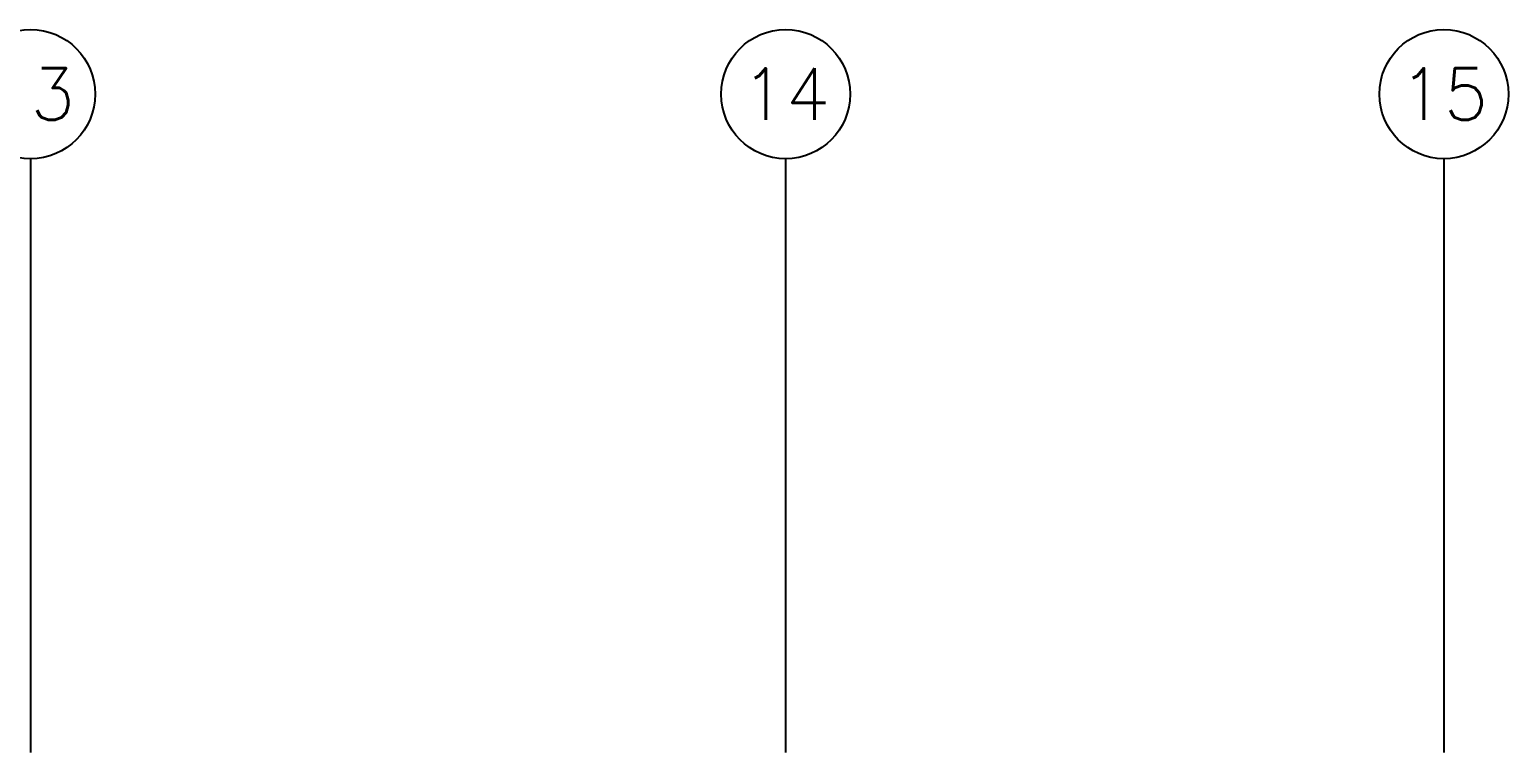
# Model space of a CAD drawing. Header units: millimetres. Extents: x -3 to 53, y -269 to 39.
# Drawn here: x 27 to 32.72, y -100.12 to -97.32 of the extents above; entities that cross this region are included whole.
import ezdxf
from ezdxf.enums import TextEntityAlignment as Align

# ---------------------------------------------------------------- set-up
doc = ezdxf.new("R2010")
doc.units = ezdxf.units.MM
doc.header["$LTSCALE"] = 15
doc.linetypes.add('PHANTOM', pattern=[63.5, 31.75, -6.35, 6.35, -6.35, 6.35, -6.35])
doc.linetypes.add('PHANTOM2', pattern=[1.25, 0.625, -0.125, 0.125, -0.125, 0.125, -0.125])
doc.layers.add('A-EJES', color=251, linetype='PHANTOM')
doc.layers.add('A-MUROS', color=252, linetype='Continuous', lineweight=30)
doc.styles.add('ROMANS', font='romans.shx', dxfattribs={"width": 0.8})

# ---------------------------------------------------------------- blocks, each defined once
blk = doc.blocks.new('Ejes_Torre G')
at = {"layer": 'A-EJES', "linetype": 'PHANTOM2', "ltscale": 0.5}
for points in [[(27, 16.65), (27, 14.35)], [(29.925, 16.65), (29.925, 14.35)], [(32.475, 16.65), (32.475, 14.35)]]:
    blk.add_lwpolyline(points, dxfattribs=at)
at = {"layer": 'A-EJES', "linetype": 'Continuous'}
for centre in [(27, 16.9), (29.925, 16.9), (32.475, 16.9)]:
    blk.add_circle(centre, 0.25, dxfattribs=at)
at = {"layer": 'A-EJES', "linetype": 'Continuous', "style": 'ROMANS'}
for s, p in [('13', (27, 16.9)), ('14', (29.925, 16.9)), ('15', (32.475, 16.9))]:
    blk.add_text(s, height=0.2, dxfattribs=at).set_placement(p, align=Align.MIDDLE_CENTER)

msp = doc.modelspace()

# ---------------------------------------------------------------- block references
at = {"layer": 'A-MUROS'}
msp.add_blockref('Ejes_Torre G', (0, -114.4747), dxfattribs=at)

doc.saveas('drawing.dxf')
